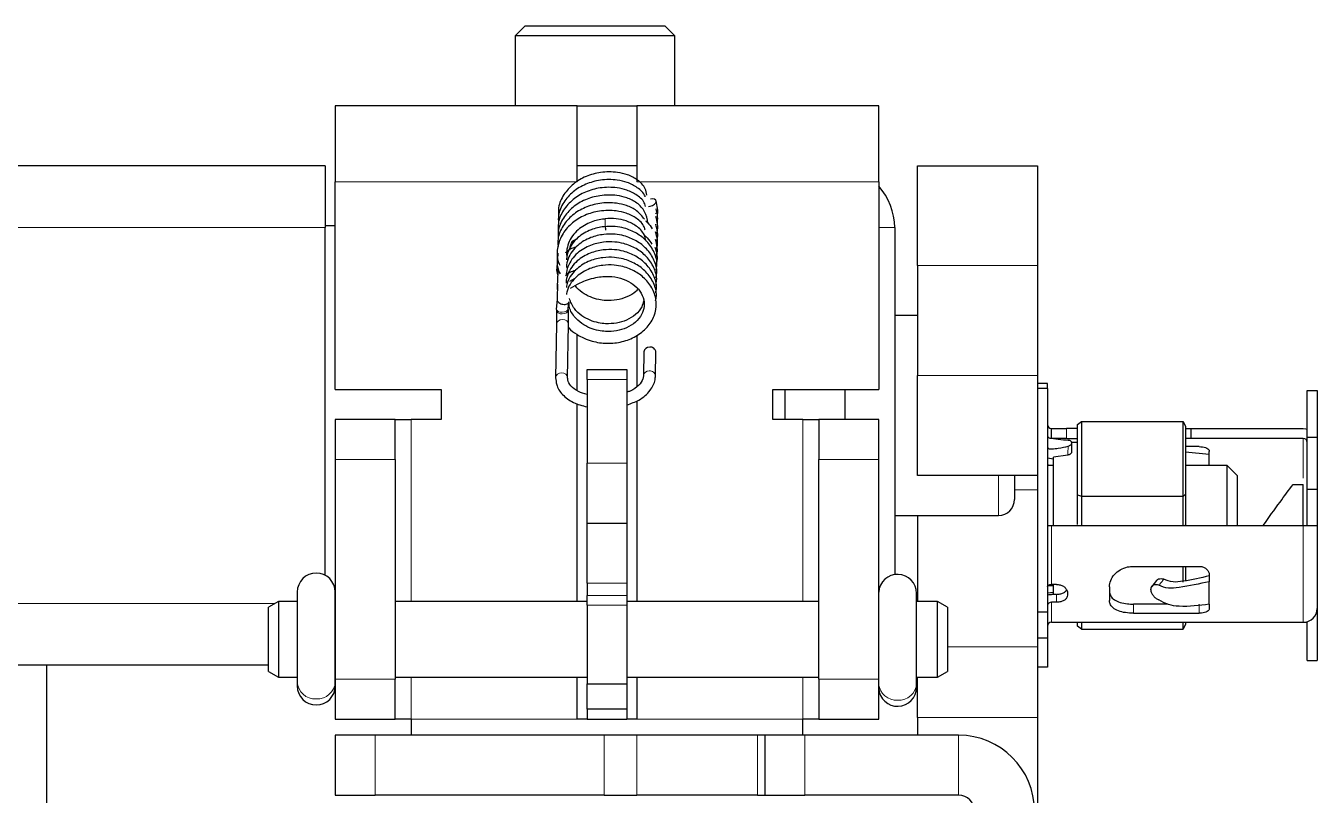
# Model space of a CAD drawing. Header units: millimetres. Extents: x -1035 to 1231, y 351 to 1984.
# Drawn here: x -87.5 to -22.9, y 396.6 to 435.1 of the extents above; entities that cross this region are included whole.
import ezdxf

# ---------------------------------------------------------------- set-up
doc = ezdxf.new("R2010")
doc.units = ezdxf.units.MM

msp = doc.modelspace()

# ---------------------------------------------------------------- linework, layer by layer
at = {"color": 7, "linetype": 'Continuous', "lineweight": 25}
for p, q in [((-62.525, 435.064), (-63.025, 434.564)), ((-62.525, 435.064), (-58.721, 435.064)), ((-58.721, 435.064), (-55.525, 435.064)), ((-55.025, 434.564), (-55.525, 435.064)), ((-63.025, 434.564), (-63.025, 431.064)), ((-58.678, 434.564), (-63.025, 434.564)), ((-55.025, 434.564), (-58.678, 434.564)), ((-55.025, 431.064), (-55.025, 434.564)), ((-72.025, 431.064), (-72.025, 427.264)), ((-59.925, 431.064), (-72.025, 431.064)), ((-59.925, 427.264), (-59.925, 431.064)), ((-59.925, 431.064), (-56.925, 431.064)), ((-44.825, 431.064), (-56.925, 431.064)), ((-56.925, 431.064), (-56.925, 427.264)), ((-44.825, 427.264), (-44.825, 431.064)), ((-72.525, 428.064), (-901.525, 428.064)), ((-72.525, 428.064), (-72.525, 424.964)), ((-56.925, 428.064), (-59.925, 428.064)), ((-42.875, 428.064), (-36.875, 428.064)), ((-42.875, 423.064), (-42.875, 428.064)), ((-36.875, 428.064), (-36.875, 423.064)), ((-72.025, 416.864), (-72.025, 427.264)), ((-44.825, 427.264), (-44.825, 416.864)), ((-55.878, 425.833), (-55.969, 426.311)), ((-55.874, 425.752), (-55.878, 425.833)), ((-55.872, 425.712), (-55.874, 425.752)), ((-72.525, 425.064), (-72.025, 425.064)), ((-72.525, 407.563), (-72.525, 424.964)), ((-44.025, 424.964), (-44.025, 407.601)), ((-60.19, 424.268), (-59.926, 424.414)), ((-60.893, 422.909), (-60.911, 422.216)), ((-42.875, 423.064), (-42.875, 417.564)), ((-36.875, 423.064), (-36.875, 417.564)), ((-60.907, 422.136), (-60.924, 421.435)), ((-60.9, 422.523), (-60.916, 421.872)), ((-60.288, 422.29), (-60.018, 422.444)), ((-60.914, 421.75), (-60.923, 421.364)), ((-60.918, 421.375), (-60.963, 420.892)), ((-60.963, 420.892), (-60.959, 420.812)), ((-60.364, 420.92), (-60.334, 421.238)), ((-60.36, 420.839), (-60.364, 420.92)), ((-42.875, 420.564), (-44.025, 420.564)), ((-60.946, 420.132), (-60.995, 417.456)), ((-60.395, 417.445), (-60.346, 420.121)), ((-59.925, 416.82), (-59.925, 419.623)), ((-56.925, 419.576), (-56.925, 417.019)), ((-56.576, 418.748), (-56.598, 417.559)), ((-55.998, 417.548), (-55.976, 418.737)), ((-59.425, 417.864), (-57.425, 417.864)), ((-59.425, 417.364), (-59.425, 417.864)), ((-57.425, 417.864), (-57.425, 417.364)), ((-59.425, 417.364), (-59.425, 413.18)), ((-57.425, 417.364), (-57.425, 413.18)), ((-56.597, 417.572), (-56.598, 417.559)), ((-42.875, 412.564), (-42.875, 417.564)), ((-36.875, 417.564), (-36.875, 412.564)), ((-36.375, 417.164), (-36.875, 417.164)), ((-36.375, 416.922), (-36.375, 417.164)), ((-72.025, 416.864), (-66.725, 416.864)), ((-66.725, 416.864), (-66.725, 415.364)), ((-56.925, 416.3), (-56.925, 406.264)), ((-50.125, 416.864), (-44.825, 416.864)), ((-50.125, 415.364), (-50.125, 416.864)), ((-49.525, 416.864), (-49.525, 415.364)), ((-46.525, 416.864), (-46.525, 415.364)), ((-36.375, 416.922), (-36.875, 416.922)), ((-36.375, 416.922), (-36.375, 405.742)), ((-23.375, 416.822), (-22.875, 416.822)), ((-23.375, 414.48), (-23.375, 416.822)), ((-22.875, 416.822), (-22.875, 414.48)), ((-59.925, 406.264), (-59.925, 416.159)), ((-69.025, 415.364), (-72.025, 415.364)), ((-72.025, 415.364), (-72.025, 413.364)), ((-69.025, 413.364), (-69.025, 415.364)), ((-69.025, 415.364), (-68.225, 415.364)), ((-66.725, 415.364), (-68.225, 415.364)), ((-48.625, 415.364), (-50.125, 415.364)), ((-48.625, 415.364), (-47.825, 415.364)), ((-44.825, 415.364), (-47.825, 415.364)), ((-47.825, 415.364), (-47.825, 413.364)), ((-44.825, 413.364), (-44.825, 415.364)), ((-34.875, 415.115), (-34.675, 415.257)), ((-34.875, 411.591), (-34.875, 415.115)), ((-34.675, 415.257), (-34.675, 411.533)), ((-34.675, 415.257), (-29.591, 415.257)), ((-29.591, 411.533), (-29.591, 415.257)), ((-29.591, 415.257), (-29.475, 415.01)), ((-29.475, 415.01), (-29.475, 411.633)), ((-36.175, 414.414), (-36.175, 414.914)), ((-36.175, 414.914), (-35.425, 414.914)), ((-35.425, 414.414), (-36.175, 414.414)), ((-34.875, 414.914), (-35.425, 414.914)), ((-35.425, 414.414), (-34.875, 414.414)), ((-29.475, 414.914), (-29.175, 414.914)), ((-29.175, 414.414), (-29.475, 414.414)), ((-29.175, 414.414), (-29.175, 414.914)), ((-29.175, 414.914), (-23.575, 414.914)), ((-23.575, 414.414), (-29.175, 414.414)), ((-23.375, 414.48), (-22.875, 414.48)), ((-23.375, 411.87), (-23.375, 414.48)), ((-22.875, 414.48), (-22.875, 411.87)), ((-35.175, 414.227), (-35.175, 414.152)), ((-34.875, 414.214), (-35.175, 414.214)), ((-28.775, 414.007), (-29.475, 414.007)), ((-28.275, 413.605), (-29.475, 413.724)), ((-28.275, 413.605), (-28.275, 413.769)), ((-72.025, 413.364), (-72.025, 402.364)), ((-69.025, 413.364), (-69.025, 402.364)), ((-59.425, 410.18), (-59.425, 413.18)), ((-57.425, 413.18), (-57.425, 410.18)), ((-47.825, 402.364), (-47.825, 413.364)), ((-44.825, 402.364), (-44.825, 413.364)), ((-36.375, 413.441), (-36.075, 413.398)), ((-36.075, 413.064), (-36.375, 413.064)), ((-35.361, 413.587), (-36.075, 413.487)), ((-36.075, 410.064), (-36.075, 413.487)), ((-27.375, 413.064), (-29.475, 413.064)), ((-28.275, 413.064), (-28.275, 413.605)), ((-26.875, 412.564), (-27.375, 413.064)), ((-27.375, 410.064), (-27.375, 413.064)), ((-36.875, 412.564), (-42.875, 412.564)), ((-38.025, 412.564), (-38.025, 411.364)), ((-36.875, 412.564), (-36.875, 411.852)), ((-26.875, 412.564), (-26.875, 410.064)), ((-36.875, 411.852), (-36.875, 403.994)), ((-24.075, 412.114), (-23.575, 412.114)), ((-23.375, 411.87), (-22.875, 411.87)), ((-23.375, 410.064), (-23.375, 411.87)), ((-22.875, 411.87), (-22.875, 410.064)), ((-34.875, 410.111), (-34.875, 411.591)), ((-34.875, 411.591), (-34.675, 411.533)), ((-34.675, 411.533), (-34.675, 410.064)), ((-34.675, 411.533), (-29.591, 411.533)), ((-29.591, 411.533), (-29.475, 411.633)), ((-29.591, 410.064), (-29.591, 411.533)), ((-29.475, 411.633), (-29.475, 410.093)), ((-44.025, 410.564), (-38.825, 410.564)), ((-42.875, 410.564), (-42.875, 406.264)), ((-59.425, 410.18), (-57.425, 410.18)), ((-59.425, 407.18), (-59.425, 410.18)), ((-57.425, 410.18), (-57.425, 407.18)), ((-36.375, 410.064), (-36.175, 410.064)), ((-36.175, 410.064), (-25.575, 410.064)), ((-29.504, 410.064), (-29.475, 410.093)), ((-25.575, 410.064), (-23.575, 410.064)), ((-23.575, 410.064), (-22.875, 410.064)), ((-22.875, 410.064), (-22.875, 405.914)), ((-32.075, 408.015), (-28.775, 408.015)), ((-29.591, 407.225), (-29.591, 408.015)), ((-29.475, 408.015), (-29.475, 407.286)), ((-30.926, 407.303), (-31.159, 407.009)), ((-30.885, 407.347), (-30.923, 407.3)), ((-28.275, 407.572), (-28.275, 407.247)), ((-28.275, 406.116), (-28.275, 407.247)), ((-73.929, 406.728), (-73.929, 402.24)), ((-72.029, 402.24), (-72.029, 406.728)), ((-59.425, 407.18), (-59.425, 406.563)), ((-57.425, 407.18), (-57.425, 406.563)), ((-42.927, 402.175), (-42.927, 406.663)), ((-36.375, 406.688), (-36.075, 406.731)), ((-36.334, 407.064), (-36.075, 407.064)), ((-35.925, 407.112), (-36.175, 407.112)), ((-35.925, 406.613), (-36.175, 406.613)), ((-36.075, 406.613), (-36.075, 407.112)), ((-35.375, 406.695), (-35.375, 406.576)), ((-33.275, 406.991), (-33.275, 406.313)), ((-31.203, 406.843), (-31.203, 406.872)), ((-74.875, 406.264), (-75.375, 405.976)), ((-75.375, 402.753), (-75.375, 405.976)), ((-73.929, 406.264), (-74.875, 406.264)), ((-74.875, 406.264), (-74.875, 402.464)), ((-72.025, 406.264), (-72.029, 406.264)), ((-59.425, 406.264), (-69.025, 406.264)), ((-59.425, 406.08), (-59.425, 406.563)), ((-59.425, 406.08), (-59.425, 402.138)), ((-57.425, 406.563), (-57.425, 406.08)), ((-47.825, 406.264), (-57.425, 406.264)), ((-57.425, 406.08), (-57.425, 402.138)), ((-41.875, 406.264), (-42.927, 406.264)), ((-41.375, 405.976), (-41.875, 406.264)), ((-41.875, 404.364), (-41.875, 406.264)), ((-41.375, 405.976), (-41.375, 404.364)), ((-35.925, 406.217), (-36.175, 406.217)), ((-30.356, 406.122), (-32.075, 406.122)), ((-28.275, 406.116), (-28.275, 405.903)), ((-36.875, 405.742), (-36.375, 405.742)), ((-36.375, 405.742), (-36.375, 404.431)), ((-32.075, 405.669), (-28.775, 405.669)), ((-22.875, 405.914), (-22.875, 403.306)), ((-36.175, 405.214), (-29.175, 405.214)), ((-34.875, 405.014), (-34.875, 405.214)), ((-34.675, 404.872), (-34.875, 405.014)), ((-34.675, 405.214), (-34.675, 404.872)), ((-34.675, 404.872), (-29.591, 404.872)), ((-29.591, 404.872), (-29.591, 405.214)), ((-29.475, 405.118), (-29.591, 404.872)), ((-29.475, 405.214), (-29.475, 405.118)), ((-29.175, 405.214), (-23.575, 405.214)), ((-23.375, 403.306), (-23.375, 405.243)), ((-41.875, 402.464), (-41.875, 404.364)), ((-41.375, 404.364), (-41.375, 402.753)), ((-36.875, 404.431), (-36.375, 404.431)), ((-36.375, 404.431), (-36.375, 402.964)), ((-36.875, 403.994), (-36.875, 400.458)), ((-75.375, 403.064), (-898.575, 403.064)), ((-86.475, 403.064), (-86.475, 389.664)), ((-75.375, 402.753), (-74.875, 402.464)), ((-41.875, 402.464), (-41.375, 402.753)), ((-36.375, 402.964), (-36.875, 402.964)), ((-23.375, 403.306), (-22.875, 403.306)), ((-74.875, 402.464), (-73.929, 402.464)), ((-73.929, 402.24), (-73.929, 402.028)), ((-72.029, 402.464), (-72.025, 402.464)), ((-72.029, 402.028), (-72.029, 402.24)), ((-72.025, 402.364), (-72.025, 400.364)), ((-69.025, 402.464), (-59.425, 402.464)), ((-69.025, 400.364), (-69.025, 402.364)), ((-59.925, 400.364), (-59.925, 402.464)), ((-59.425, 402.138), (-57.425, 402.138)), ((-59.425, 400.864), (-59.425, 402.138)), ((-57.425, 402.464), (-47.825, 402.464)), ((-57.425, 402.138), (-57.425, 400.864)), ((-56.925, 402.464), (-56.925, 400.364)), ((-47.825, 402.364), (-47.825, 400.364)), ((-44.825, 400.364), (-44.825, 402.364)), ((-42.927, 402.464), (-41.875, 402.464)), ((-42.927, 401.963), (-42.927, 402.175)), ((-42.875, 400.458), (-42.875, 402.464)), ((-57.425, 400.864), (-59.425, 400.864)), ((-59.425, 400.864), (-59.425, 400.364)), ((-57.425, 400.864), (-57.425, 400.364)), ((-72.025, 400.364), (-69.025, 400.364)), ((-68.225, 400.364), (-69.025, 400.364)), ((-68.225, 400.364), (-68.225, 399.564)), ((-59.425, 400.364), (-59.925, 400.364)), ((-59.425, 400.364), (-57.425, 400.364)), ((-56.925, 400.364), (-57.425, 400.364)), ((-48.625, 399.564), (-48.625, 400.364)), ((-47.825, 400.364), (-48.625, 400.364)), ((-47.825, 400.364), (-44.825, 400.364)), ((-42.875, 400.458), (-42.875, 399.564)), ((-36.875, 400.458), (-36.875, 395.841)), ((-72.025, 399.564), (-72.025, 396.564)), ((-70.025, 399.564), (-72.025, 399.564)), ((-58.567, 399.564), (-70.025, 399.564)), ((-56.928, 399.564), (-58.567, 399.564)), ((-50.887, 399.564), (-56.928, 399.564)), ((-50.525, 399.564), (-50.887, 399.564)), ((-50.525, 399.564), (-50.525, 396.564)), ((-48.525, 399.564), (-50.525, 399.564)), ((-40.825, 399.564), (-48.525, 399.564)), ((-72.025, 396.564), (-70.025, 396.564)), ((-58.567, 396.564), (-70.025, 396.564)), ((-58.567, 396.564), (-56.928, 396.564)), ((-50.887, 396.564), (-56.928, 396.564)), ((-50.887, 396.564), (-50.525, 396.564)), ((-50.525, 396.564), (-48.525, 396.564)), ((-40.825, 396.564), (-48.525, 396.564))]:
    msp.add_line(p, q, dxfattribs=at)
at = {"color": 8, "linetype": 'Continuous', "lineweight": 18}
for p, q in [((-72.025, 427.264), (-59.925, 427.264)), ((-56.925, 427.264), (-44.825, 427.264)), ((-72.525, 424.964), (-901.525, 424.964)), ((-44.825, 424.964), (-44.025, 424.964)), ((-36.875, 423.064), (-42.875, 423.064)), ((-57.425, 417.364), (-59.425, 417.364)), ((-42.875, 417.564), (-36.875, 417.564)), ((-68.225, 415.364), (-68.225, 406.264)), ((-48.625, 406.264), (-48.625, 415.364)), ((-35.425, 414.914), (-35.425, 414.414)), ((-23.575, 412.424), (-23.575, 414.414)), ((-72.025, 413.364), (-69.025, 413.364)), ((-59.425, 413.18), (-57.425, 413.18)), ((-47.825, 413.364), (-44.825, 413.364)), ((-38.825, 410.564), (-38.825, 412.564)), ((-36.875, 411.852), (-38.025, 411.852)), ((-36.175, 410.064), (-36.175, 407.112)), ((-23.575, 405.214), (-23.575, 410.064)), ((-57.425, 407.18), (-59.425, 407.18)), ((-35.925, 406.217), (-35.925, 406.613)), ((-75.049, 406.164), (-898.902, 406.164)), ((-59.425, 406.563), (-57.425, 406.563)), ((-57.425, 406.08), (-59.425, 406.08)), ((-36.175, 406.217), (-36.175, 405.214)), ((-32.075, 406.122), (-32.075, 405.669)), ((-28.775, 405.669), (-28.775, 406.122)), ((-41.375, 403.994), (-36.875, 403.994)), ((-69.025, 402.364), (-72.025, 402.364)), ((-68.225, 402.464), (-68.225, 400.364)), ((-48.625, 400.364), (-48.625, 402.464)), ((-44.825, 402.364), (-47.825, 402.364)), ((-68.225, 400.364), (-59.925, 400.364)), ((-56.925, 400.364), (-48.625, 400.364)), ((-36.875, 400.458), (-42.875, 400.458)), ((-70.025, 396.564), (-70.025, 399.564)), ((-58.567, 399.564), (-58.567, 396.564)), ((-56.928, 396.564), (-56.928, 399.564)), ((-50.887, 399.564), (-50.887, 396.564)), ((-48.525, 396.564), (-48.525, 399.564)), ((-40.825, 396.564), (-40.825, 399.564))]:
    msp.add_line(p, q, dxfattribs=at)
at = {"color": 7, "linetype": 'Continuous', "lineweight": 25, "flags": 128}
for points in [[(-56.346, 426.029), (-56.256, 426.037), (-56.145, 426.074), (-56.051, 426.132), (-55.987, 426.203), (-55.964, 426.276), (-55.984, 426.34), (-56.046, 426.385), (-56.139, 426.404), (-56.25, 426.394), (-56.25, 426.394)], [(-23.575, 414.914), (-23.439, 414.901), (-23.375, 414.885)], [(-36.375, 406.99), (-36.372, 407.014), (-36.36, 407.037), (-36.342, 407.058), (-36.317, 407.076), (-36.287, 407.091), (-36.252, 407.103), (-36.214, 407.109), (-36.175, 407.112)], [(-36.375, 406.59), (-36.312, 406.603), (-36.175, 406.613)]]:
    msp.add_lwpolyline(points, dxfattribs=at)
at = {"color": 8, "linetype": 'Continuous', "lineweight": 18, "flags": 128}
for points in [[(-60.963, 420.892), (-60.941, 420.831), (-60.877, 420.775), (-60.781, 420.738), (-60.666, 420.727)], [(-60.666, 420.727), (-60.551, 420.744), (-60.453, 420.785), (-60.387, 420.844), (-60.363, 420.913), (-60.363, 420.919)], [(-60.663, 420.647), (-60.548, 420.663), (-60.45, 420.704), (-60.384, 420.764), (-60.36, 420.832), (-60.36, 420.839)], [(-60.959, 420.812), (-60.938, 420.751), (-60.874, 420.694), (-60.777, 420.658), (-60.663, 420.647)], [(-60.657, 420.367), (-60.542, 420.352), (-60.442, 420.302), (-60.374, 420.225), (-60.347, 420.133), (-60.346, 420.121)], [(-60.706, 417.691), (-60.59, 417.676), (-60.49, 417.626), (-60.422, 417.549), (-60.395, 417.457), (-60.395, 417.447)]]:
    msp.add_lwpolyline(points, dxfattribs=at)
at = {"color": 7, "linetype": 'Continuous', "lineweight": 25}
for centre, radius, start, end in [((-47.125, 424.964), 3.1, 0, 42.10345), ((-57.19, 425.023), 1.321, 180.03812, 188.14499), ((-56.308, 418.713), 0.271, 85.73425, 172.68849), ((-56.25, 418.711), 0.275, 5.44423, 97.76212), ((-36.175, 415.114), 0.2, 180, 270), ((-23.575, 414.214), 0.2, 0, 90), ((-36.276, 413.145), 0.0996, 183.92792, 234.46683), ((-38.825, 411.364), 0.8, 270, 360), ((-72.979, 406.728), 0.95, 0, 180), ((-43.877, 406.663), 0.95, 0, 176.43864), ((-36.194, 406.035), 0.183, 84.18756, 172.66613), ((-23.575, 405.914), 0.7, 270, 360), ((-36.175, 405.014), 0.2, 90, 180), ((-72.979, 402.028), 0.95, 180, 0), ((-43.877, 401.963), 0.95, 183.56136, 0), ((-40.825, 395.764), 3.8, 360, 90), ((-40.825, 395.764), 0.8, 0, 90)]:
    msp.add_arc(centre, radius, start, end, dxfattribs=at)
at = {"color": 8, "linetype": 'Continuous', "lineweight": 18}
for centre, radius, start, end in [((-52.514, 425.288), 6.004, 178.95899, 182.54389), ((-56.058, 425.849), 0.181, 283.90594, 354.86143), ((-56.01, 425.752), 0.136, 306.99505, 0.34312), ((-60.678, 420.097), 0.271, 85.73425, 172.68849), ((-60.726, 417.421), 0.271, 85.73561, 172.67092), ((-56.328, 417.521), 0.274, 86.00044, 169.28545), ((-56.272, 417.522), 0.275, 5.45357, 97.76132), ((-73.02, 402.286), 0.91, 182.83874, 272.58194), ((-72.938, 402.286), 0.91, 267.41806, 357.16126), ((-43.917, 402.225), 0.915, 186.49577, 272.45998), ((-43.836, 402.22), 0.91, 267.41806, 357.16126)]:
    msp.add_arc(centre, radius, start, end, dxfattribs=at)
at = {"color": 7, "linetype": 'Continuous', "lineweight": 25}
for points, knots in [([(-56.514, 426.502), (-56.517, 426.512), (-56.569, 426.706), (-56.883, 426.968), (-57.37, 427.235), (-58.005, 427.38), (-58.736, 427.377), (-59.502, 427.164), (-60.147, 426.779), (-60.624, 426.237), (-60.88, 425.68), (-60.862, 425.321), (-60.855, 425.195)], [0, 0, 0, 0, 0.006133, 0.118338, 0.2188, 0.30339, 0.437085, 0.558298, 0.679195, 0.8023, 0.930319, 1, 1, 1, 1]), ([(-56.424, 426.598), (-56.447, 426.707), (-56.507, 427.005), (-56.863, 427.357), (-57.361, 427.619), (-57.992, 427.767), (-58.724, 427.764), (-59.49, 427.552), (-60.137, 427.169), (-60.615, 426.627), (-60.874, 426.064), (-60.855, 425.698), (-60.848, 425.564)], [0, 0, 0, 0, 0.060984, 0.166578, 0.261148, 0.340769, 0.466556, 0.580637, 0.694456, 0.810273, 0.930746, 1, 1, 1, 1]), ([(-56.497, 426.026), (-56.508, 426.068), (-56.563, 426.295), (-56.89, 426.586), (-57.382, 426.849), (-58.016, 426.995), (-58.748, 426.989), (-59.513, 426.775), (-60.158, 426.39), (-60.633, 425.847), (-60.888, 425.29), (-60.869, 424.932), (-60.862, 424.806)], [0, 0, 0, 0, 0.024449, 0.134638, 0.233267, 0.316321, 0.447647, 0.56667, 0.685347, 0.806277, 0.931998, 1, 1, 1, 1]), ([(-56.551, 425.381), (-56.668, 425.535), (-56.89, 425.827), (-57.41, 426.077), (-58.038, 426.223), (-58.773, 426.215), (-59.536, 425.999), (-60.179, 425.611), (-60.652, 425.066), (-60.904, 424.51), (-60.883, 424.153), (-60.876, 424.029)], [0, 0, 0, 0, 0.113055, 0.214192, 0.299379, 0.434187, 0.556286, 0.677953, 0.802107, 0.931106, 1, 1, 1, 1]), ([(-56.376, 425.192), (-56.413, 425.391), (-56.485, 425.78), (-56.891, 426.206), (-57.396, 426.463), (-58.027, 426.609), (-58.76, 426.602), (-59.525, 426.387), (-60.169, 426), (-60.642, 425.456), (-60.896, 424.9), (-60.876, 424.543), (-60.869, 424.418)], [0, 0, 0, 0, 0.105633, 0.206699, 0.297136, 0.373302, 0.493784, 0.602944, 0.711752, 0.822704, 0.93802, 1, 1, 1, 1]), ([(-56.514, 424.839), (-56.527, 424.893), (-56.586, 425.133), (-56.921, 425.434), (-57.417, 425.694), (-58.052, 425.837), (-58.784, 425.828), (-59.549, 425.61), (-60.187, 425.222), (-60.671, 424.675), (-60.917, 424.022), (-60.952, 423.463), (-60.825, 423.171), (-60.792, 423.095)], [0, 0, 0, 0, 0.028868, 0.128391, 0.217396, 0.292376, 0.411077, 0.518552, 0.625612, 0.734942, 0.848502, 0.960241, 1, 1, 1, 1]), ([(-58.517, 425.399), (-58.533, 425.398), (-58.771, 425.384), (-59.257, 425.258), (-59.805, 424.946), (-60.17, 424.552), (-60.37, 424.184), (-60.458, 423.79), (-60.443, 423.558), (-60.435, 423.442)], [0, 0, 0, 0, 0.01518, 0.217414, 0.450577, 0.582747, 0.72073, 0.859241, 1, 1, 1, 1]), ([(-56.471, 424.28), (-56.496, 424.395), (-56.562, 424.698), (-56.927, 425.053), (-57.43, 425.306), (-57.969, 425.439), (-58.331, 425.421), (-58.514, 425.412)], [0, 0, 0, 0, 0.151607, 0.400003, 0.622084, 0.809197, 1, 1, 1, 1]), ([(-55.953, 424.643), (-55.938, 424.677), (-55.869, 424.833), (-55.885, 425.138), (-55.947, 425.396), (-55.979, 425.525)], [0, 0, 0, 0, 0.121305, 0.558409, 1, 1, 1, 1]), ([(-55.904, 425.167), (-55.892, 425.284), (-55.868, 425.533), (-55.936, 425.78), (-55.972, 425.912)], [0, 0, 0, 0, 0.4686726, 1, 1, 1, 1]), ([(-55.968, 422.861), (-55.95, 422.936), (-55.884, 423.225), (-56.032, 423.734), (-56.393, 424.288), (-56.929, 424.704), (-57.488, 424.939), (-58.042, 425.037), (-58.609, 425.028), (-59.27, 424.874), (-59.816, 424.557), (-60.181, 424.162), (-60.376, 423.796), (-60.452, 423.508), (-60.447, 423.374), (-60.447, 423.356)], [0, 0, 0, 0, 0.039358, 0.151046, 0.260583, 0.359351, 0.456825, 0.521824, 0.60227, 0.695179, 0.802373, 0.863126, 0.926539, 0.990184, 1, 1, 1, 1]), ([(-56.491, 425.305), (-56.457, 425.276), (-56.317, 425.156), (-56.231, 425.013), (-56.167, 424.905)], [0, 0, 0, 0, 0.248613, 1, 1, 1, 1]), ([(-55.986, 423.823), (-55.963, 423.875), (-55.834, 424.17), (-55.921, 424.489), (-55.993, 424.752)], [0, 0, 0, 0, 0.176922, 1, 1, 1, 1]), ([(-55.96, 424.259), (-55.945, 424.293), (-55.825, 424.572), (-55.911, 424.874), (-55.986, 425.139)], [0, 0, 0, 0, 0.124356, 1, 1, 1, 1]), ([(-55.981, 422.091), (-55.964, 422.168), (-55.899, 422.459), (-56.05, 422.968), (-56.414, 423.521), (-56.951, 423.936), (-57.511, 424.168), (-58.066, 424.265), (-58.634, 424.254), (-59.293, 424.098), (-59.838, 423.779), (-60.202, 423.383), (-60.395, 423.016), (-60.47, 422.728), (-60.464, 422.594), (-60.464, 422.576)], [0, 0, 0, 0, 0.0401594, 0.1517976, 0.2612129, 0.3598621, 0.4573196, 0.5222772, 0.6026376, 0.6954018, 0.8025801, 0.8633025, 0.9266611, 0.9902278, 1, 1, 1, 1]), ([(-55.974, 422.476), (-55.957, 422.552), (-55.891, 422.842), (-56.041, 423.351), (-56.404, 423.905), (-56.94, 424.32), (-57.499, 424.554), (-58.054, 424.651), (-58.621, 424.641), (-59.282, 424.486), (-59.827, 424.168), (-60.192, 423.773), (-60.385, 423.406), (-60.461, 423.118), (-60.456, 422.984), (-60.455, 422.966)], [0, 0, 0, 0, 0.039759, 0.151422, 0.260898, 0.359607, 0.457072, 0.522051, 0.602454, 0.695291, 0.802476, 0.863214, 0.9266, 0.990206, 1, 1, 1, 1]), ([(-60.279, 423.855), (-60.276, 423.922), (-60.271, 424.082), (-60.176, 424.224), (-60.12, 424.307)], [0, 0, 0, 0, 0.413792, 1, 1, 1, 1]), ([(-56.562, 424.584), (-56.508, 424.54), (-56.347, 424.405), (-56.247, 424.242), (-56.181, 424.132)], [0, 0, 0, 0, 0.329141, 1, 1, 1, 1]), ([(-55.964, 423.513), (-55.952, 423.541), (-55.839, 423.811), (-55.924, 424.104), (-56, 424.366)], [0, 0, 0, 0, 0.104944, 1, 1, 1, 1]), ([(-60.879, 423.682), (-60.913, 423.451), (-60.965, 423.098), (-60.825, 422.765), (-60.777, 422.649)], [0, 0, 0, 0, 0.6540859, 1, 1, 1, 1]), ([(-60.491, 423.711), (-60.488, 423.714), (-60.352, 423.88), (-60.16, 423.943), (-59.973, 424.005)], [0, 0, 0, 0, 0.019176, 1, 1, 1, 1]), ([(-55.988, 421.706), (-55.971, 421.784), (-55.906, 422.075), (-56.058, 422.586), (-56.424, 423.138), (-56.963, 423.552), (-57.523, 423.783), (-58.078, 423.879), (-58.646, 423.867), (-59.305, 423.71), (-59.849, 423.39), (-60.213, 422.994), (-60.404, 422.626), (-60.479, 422.338), (-60.473, 422.204), (-60.472, 422.186)], [0, 0, 0, 0, 0.04056, 0.152172, 0.261527, 0.360118, 0.457567, 0.522504, 0.602821, 0.695513, 0.802684, 0.863391, 0.926722, 0.99025, 1, 1, 1, 1]), ([(-55.995, 421.321), (-55.978, 421.399), (-55.913, 421.692), (-56.067, 422.203), (-56.434, 422.755), (-56.974, 423.167), (-57.534, 423.398), (-58.09, 423.493), (-58.658, 423.48), (-59.316, 423.322), (-59.862, 423.001), (-60.22, 422.605), (-60.407, 422.27), (-60.443, 422.054), (-60.457, 421.964)], [0, 0, 0, 0, 0.04217, 0.157055, 0.269578, 0.371023, 0.471345, 0.538179, 0.620825, 0.716182, 0.826515, 0.889, 0.954175, 1, 1, 1, 1]), ([(-55.948, 423.187), (-55.944, 423.197), (-55.844, 423.447), (-55.927, 423.718), (-56.007, 423.979)], [0, 0, 0, 0, 0.03738, 1, 1, 1, 1]), ([(-60.886, 423.296), (-60.934, 423.062), (-60.982, 422.824), (-60.902, 422.6), (-60.901, 422.596)], [0, 0, 0, 0, 0.983775, 1, 1, 1, 1]), ([(-60.51, 422.549), (-60.51, 422.549), (-60.371, 422.714), (-60.181, 422.778), (-59.991, 422.843)], [0, 0, 0, 0, 0.004308, 1, 1, 1, 1]), ([(-60.349, 419.963), (-60.345, 419.957), (-60.241, 419.821), (-59.857, 419.561), (-59.217, 419.259), (-58.418, 419.146), (-57.654, 419.23), (-56.951, 419.506), (-56.385, 419.956), (-56.028, 420.539), (-55.919, 421.184), (-56.066, 421.819), (-56.446, 422.372), (-56.984, 422.783), (-57.546, 423.013), (-58.102, 423.107), (-58.67, 423.093), (-59.328, 422.934), (-59.874, 422.612), (-60.229, 422.216), (-60.411, 421.894), (-60.444, 421.692), (-60.457, 421.617)], [0, 0, 0, 0, 0.001739, 0.04451, 0.111438, 0.17172, 0.231589, 0.292281, 0.355433, 0.417856, 0.478483, 0.541525, 0.603252, 0.6589, 0.713959, 0.750631, 0.795969, 0.848267, 0.908822, 0.94311, 0.978867, 1, 1, 1, 1]), ([(-60.247, 421.929), (-60.094, 422.023), (-59.715, 422.253), (-59.167, 422.447), (-58.651, 422.519), (-58.227, 422.533), (-57.733, 422.456), (-57.217, 422.228), (-56.82, 421.889), (-56.585, 421.475), (-56.535, 421.034), (-56.668, 420.603), (-56.975, 420.224), (-57.422, 419.945), (-57.945, 419.786), (-58.434, 419.756), (-58.881, 419.813), (-59.294, 419.936), (-59.725, 420.167), (-60.101, 420.532), (-60.334, 420.923), (-60.323, 421.179), (-60.32, 421.252)], [0, 0, 0, 0, 0.057394, 0.141498, 0.174187, 0.201896, 0.256454, 0.310564, 0.365182, 0.421617, 0.477061, 0.530811, 0.586875, 0.64209, 0.692196, 0.74194, 0.774764, 0.814829, 0.860627, 0.913439, 0.975288, 1, 1, 1, 1]), ([(-56.866, 421.919), (-56.903, 421.869), (-57.036, 421.693), (-57.413, 421.487), (-57.931, 421.328), (-58.422, 421.303), (-58.869, 421.362), (-59.28, 421.49), (-59.697, 421.709), (-59.902, 421.931), (-60.006, 422.045)], [0, 0, 0, 0, 0.0624947, 0.223598, 0.3697968, 0.5152134, 0.6110754, 0.7279853, 0.8614908, 1, 1, 1, 1]), ([(-60.913, 421.373), (-60.916, 421.367), (-60.929, 421.339), (-60.905, 421.28), (-60.843, 421.211), (-60.745, 421.154), (-60.668, 421.137), (-60.629, 421.128)], [0, 0, 0, 0, 0.07364, 0.30523, 0.53682, 0.76841, 1, 1, 1, 1]), ([(-60.629, 421.128), (-60.591, 421.125), (-60.513, 421.118), (-60.415, 421.144), (-60.349, 421.189), (-60.34, 421.23), (-60.336, 421.248)], [0, 0, 0, 0, 0.2620712, 0.5241424, 0.7862136, 1, 1, 1, 1]), ([(-60.346, 420.121), (-60.346, 420.167), (-60.345, 420.261), (-60.348, 420.456), (-60.353, 420.663), (-60.357, 420.78), (-60.36, 420.839)], [0, 0, 0, 0, 0.24318, 0.501797, 0.749272, 1, 1, 1, 1]), ([(-56.596, 421.297), (-56.62, 421.197), (-56.678, 420.95), (-56.975, 420.609), (-57.417, 420.329), (-57.942, 420.171), (-58.431, 420.143), (-58.878, 420.2), (-59.292, 420.324), (-59.717, 420.556), (-60.114, 420.92), (-60.242, 421.247), (-60.31, 421.424)], [0, 0, 0, 0, 0.079664, 0.195766, 0.310074, 0.413804, 0.516835, 0.584804, 0.667751, 0.762541, 0.871932, 1, 1, 1, 1]), ([(-60.959, 420.812), (-60.957, 420.758), (-60.953, 420.653), (-60.948, 420.464), (-60.946, 420.294), (-60.946, 420.186), (-60.946, 420.142), (-60.946, 420.132)], [0, 0, 0, 0, 0.2417876, 0.4764484, 0.7132302, 0.9295094, 1, 1, 1, 1]), ([(-60.995, 417.456), (-60.985, 417.338), (-60.961, 417.034), (-60.671, 416.587), (-60.149, 416.192), (-59.662, 416.057), (-59.425, 415.991)], [0, 0, 0, 0, 0.171378, 0.44156, 0.728252, 1, 1, 1, 1]), ([(-59.425, 416.616), (-59.575, 416.66), (-59.924, 416.764), (-60.263, 417.048), (-60.387, 417.282), (-60.393, 417.41), (-60.395, 417.445)], [0, 0, 0, 0, 0.240048, 0.562087, 0.882317, 1, 1, 1, 1]), ([(-56.598, 417.559), (-56.603, 417.505), (-56.62, 417.354), (-56.812, 417.08), (-57.118, 416.83), (-57.369, 416.748), (-57.425, 416.73)], [0, 0, 0, 0, 0.1970602, 0.5593492, 0.901347, 1, 1, 1, 1]), ([(-57.425, 416.094), (-57.218, 416.168), (-56.74, 416.338), (-56.248, 416.782), (-56.022, 417.227), (-56.003, 417.481), (-55.998, 417.548)], [0, 0, 0, 0, 0.259805, 0.600472, 0.896035, 1, 1, 1, 1]), ([(-36.375, 414.602), (-36.374, 414.583), (-36.372, 414.547), (-36.355, 414.497), (-36.319, 414.448), (-36.248, 414.437), (-36.2, 414.431), (-36.175, 414.428)], [0, 0, 0, 0, 0.195302, 0.377541, 0.538909, 0.761383, 1, 1, 1, 1]), ([(-36.068, 414.414), (-35.989, 414.404), (-35.739, 414.373), (-35.498, 414.344), (-35.333, 414.325)], [0, 0, 0, 0, 0.313457, 1, 1, 1, 1]), ([(-36.375, 414.042), (-36.374, 414.024), (-36.372, 413.988), (-36.355, 413.94), (-36.317, 413.895), (-36.241, 413.893), (-36.08, 413.896), (-35.768, 413.929), (-35.498, 413.994), (-35.333, 414.033)], [0, 0, 0, 0, 0.052051, 0.100621, 0.143629, 0.208426, 0.277664, 0.558659, 1, 1, 1, 1]), ([(-35.175, 414.227), (-35.178, 414.239), (-35.183, 414.265), (-35.224, 414.296), (-35.277, 414.316), (-35.318, 414.322), (-35.333, 414.325)], [0, 0, 0, 0, 0.266311, 0.549123, 0.829777, 1, 1, 1, 1]), ([(-35.333, 414.033), (-35.309, 414.04), (-35.261, 414.055), (-35.207, 414.089), (-35.179, 414.123), (-35.176, 414.144), (-35.175, 414.152)], [0, 0, 0, 0, 0.266331, 0.548449, 0.829136, 1, 1, 1, 1]), ([(-35.175, 413.72), (-35.178, 413.707), (-35.183, 413.681), (-35.217, 413.645), (-35.244, 413.626), (-35.253, 413.619)], [0, 0, 0, 0, 0.404591, 0.809176, 1, 1, 1, 1]), ([(-35.175, 414.152), (-35.175, 414.125), (-35.175, 414.054), (-35.175, 413.94), (-35.175, 413.823), (-35.175, 413.75), (-35.175, 413.72)], [0, 0, 0, 0, 0.190015, 0.497902, 0.793065, 1, 1, 1, 1]), ([(-28.775, 414.007), (-28.719, 414.004), (-28.607, 414), (-28.457, 413.963), (-28.344, 413.905), (-28.284, 413.837), (-28.278, 413.789), (-28.275, 413.769)], [0, 0, 0, 0, 0.214385, 0.428772, 0.643033, 0.856802, 1, 1, 1, 1]), ([(-35.253, 413.619), (-35.265, 413.613), (-35.297, 413.599), (-35.338, 413.592), (-35.361, 413.587)], [0, 0, 0, 0, 0.40435, 1, 1, 1, 1]), ([(-25.575, 410.064), (-25.295, 410.459), (-24.795, 411.163), (-24.295, 411.824), (-24.075, 412.114)], [0, 0, 0, 0, 0.559911, 1, 1, 1, 1]), ([(-23.575, 410.064), (-23.575, 410.459), (-23.575, 411.164), (-23.575, 411.824), (-23.575, 412.114)], [0, 0, 0, 0, 0.559866, 1, 1, 1, 1]), ([(-33.275, 406.991), (-33.263, 407.097), (-33.238, 407.31), (-33.038, 407.616), (-32.741, 407.856), (-32.402, 407.993), (-32.172, 408.008), (-32.075, 408.015)], [0, 0, 0, 0, 0.212833, 0.42585, 0.635542, 0.846587, 1, 1, 1, 1]), ([(-28.775, 408.015), (-28.719, 408.01), (-28.607, 408), (-28.457, 407.922), (-28.344, 407.809), (-28.284, 407.685), (-28.278, 407.605), (-28.275, 407.572)], [0, 0, 0, 0, 0.2144453, 0.4288931, 0.6432387, 0.8571881, 1, 1, 1, 1]), ([(-30.885, 407.347), (-30.879, 407.352), (-30.843, 407.378), (-30.759, 407.405), (-30.644, 407.401), (-30.572, 407.38), (-30.549, 407.373)], [0, 0, 0, 0, 0.088696, 0.457739, 0.826694, 1, 1, 1, 1]), ([(-28.275, 407.247), (-28.774, 407.139), (-29.445, 406.994), (-30.34, 406.883), (-30.645, 407.004), (-30.799, 407.066)], [0, 0, 0, 0, 0.587693, 0.790818, 1, 1, 1, 1]), ([(-28.275, 407.538), (-28.705, 407.44), (-29.296, 407.306), (-30.11, 407.192), (-30.402, 407.312), (-30.549, 407.373)], [0, 0, 0, 0, 0.56666, 0.780905, 1, 1, 1, 1]), ([(-35.925, 407.112), (-35.864, 407.107), (-35.74, 407.097), (-35.575, 407.023), (-35.451, 406.915), (-35.385, 406.799), (-35.378, 406.724), (-35.375, 406.695)], [0, 0, 0, 0, 0.214393, 0.428789, 0.643061, 0.856854, 1, 1, 1, 1]), ([(-35.925, 406.613), (-35.863, 406.617), (-35.74, 406.624), (-35.577, 406.683), (-35.464, 406.757), (-35.432, 406.818), (-35.42, 406.84)], [0, 0, 0, 0, 0.28124, 0.562484, 0.843527, 1, 1, 1, 1]), ([(-33.275, 406.782), (-33.263, 406.696), (-33.239, 406.525), (-33.041, 406.331), (-32.745, 406.199), (-32.406, 406.132), (-32.174, 406.125), (-32.075, 406.122)], [0, 0, 0, 0, 0.2123763, 0.4249789, 0.6334795, 0.8436094, 1, 1, 1, 1]), ([(-30.799, 407.066), (-30.848, 407.078), (-30.945, 407.102), (-31.07, 407.082), (-31.16, 407.022), (-31.199, 406.944), (-31.202, 406.888), (-31.203, 406.872)], [0, 0, 0, 0, 0.225867, 0.4517344, 0.6775983, 0.9034793, 1, 1, 1, 1]), ([(-31.203, 406.843), (-31.198, 406.802), (-31.188, 406.718), (-31.113, 406.583), (-31.002, 406.459), (-30.89, 406.377), (-30.82, 406.343), (-30.799, 406.333)], [0, 0, 0, 0, 0.225883, 0.451767, 0.67765, 0.903524, 1, 1, 1, 1]), ([(-35.375, 406.576), (-35.381, 406.534), (-35.393, 406.449), (-35.488, 406.342), (-35.627, 406.263), (-35.781, 406.222), (-35.884, 406.218), (-35.925, 406.217)], [0, 0, 0, 0, 0.214305, 0.42865, 0.642279, 0.856223, 1, 1, 1, 1]), ([(-32.075, 405.669), (-32.21, 405.674), (-32.48, 405.685), (-32.839, 405.776), (-33.109, 405.925), (-33.254, 406.113), (-33.269, 406.254), (-33.275, 406.313)], [0, 0, 0, 0, 0.213238, 0.42649, 0.63916, 0.849598, 1, 1, 1, 1]), ([(-28.275, 406.116), (-28.774, 406.053), (-29.445, 405.968), (-30.34, 406.074), (-30.645, 406.245), (-30.799, 406.333)], [0, 0, 0, 0, 0.587693, 0.790818, 1, 1, 1, 1]), ([(-28.275, 405.903), (-28.281, 405.875), (-28.292, 405.818), (-28.378, 405.748), (-28.504, 405.698), (-28.645, 405.672), (-28.738, 405.67), (-28.775, 405.669)], [0, 0, 0, 0, 0.214373, 0.428779, 0.642592, 0.856666, 1, 1, 1, 1])]:
    msp.add_open_spline(points, degree=3, knots=knots, dxfattribs=at)
at = {"color": 8, "linetype": 'Continuous', "lineweight": 18}
for points, knots in [([(-35.361, 413.587), (-35.36, 413.622), (-35.356, 413.698), (-35.349, 413.819), (-35.342, 413.933), (-35.336, 414.005), (-35.333, 414.033), (-35.333, 414.033)], [0, 0, 0, 0, 0.23003, 0.514952, 0.811013, 0.999883, 1, 1, 1, 1]), ([(-30.549, 407.373), (-30.57, 407.348), (-30.611, 407.297), (-30.679, 407.214), (-30.742, 407.137), (-30.784, 407.086), (-30.799, 407.066)], [0, 0, 0, 0, 0.246022, 0.497638, 0.810556, 1, 1, 1, 1])]:
    msp.add_open_spline(points, degree=3, knots=knots, dxfattribs=at)

doc.saveas('drawing.dxf')
